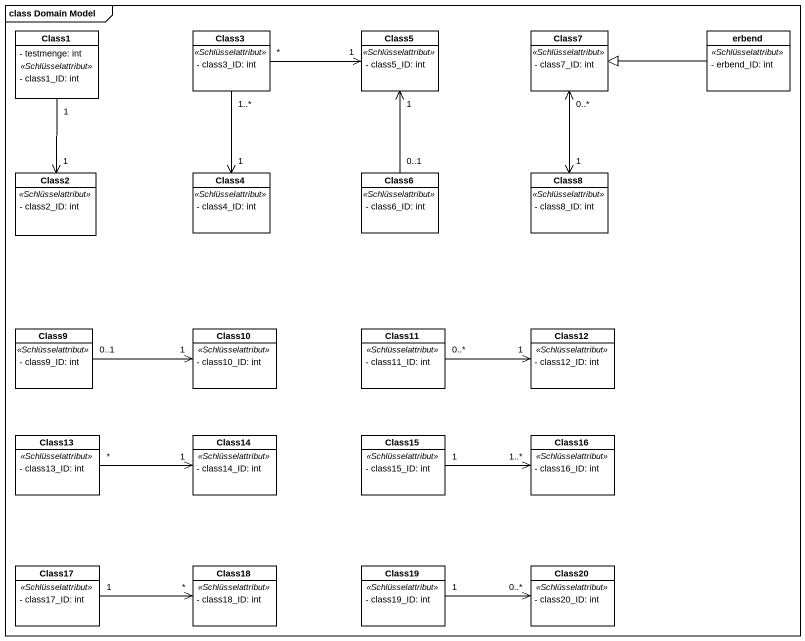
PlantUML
@startuml
mainframe class Domain Model
hide circle
hide empty members
skinparam classAttributeIconSize 0
class Class1 {
  - testmenge: int
  .. <<Schlüsselattribut>> ..
  - class1_ID: int
}
class Class3 {
  .. <<Schlüsselattribut>> ..
  - class3_ID: int
}
class Class5 {
  .. <<Schlüsselattribut>> ..
  - class5_ID: int
}
class Class7 {
  .. <<Schlüsselattribut>> ..
  - class7_ID: int
}
class erbend {
  .. <<Schlüsselattribut>> ..
  - erbend_ID: int
}
class Class2 {
  .. <<Schlüsselattribut>> ..
  - class2_ID: int
}
class Class4 {
  .. <<Schlüsselattribut>> ..
  - class4_ID: int
}
class Class6 {
  .. <<Schlüsselattribut>> ..
  - class6_ID: int
}
class Class8 {
  .. <<Schlüsselattribut>> ..
  - class8_ID: int
}
class Class9 {
  .. <<Schlüsselattribut>> ..
  - class9_ID: int
}
class Class10 {
  .. <<Schlüsselattribut>> ..
  - class10_ID: int
}
class Class11 {
  .. <<Schlüsselattribut>> ..
  - class11_ID: int
}
class Class12 {
  .. <<Schlüsselattribut>> ..
  - class12_ID: int
}
class Class13 {
  .. <<Schlüsselattribut>> ..
  - class13_ID: int
}
class Class14 {
  .. <<Schlüsselattribut>> ..
  - class14_ID: int
}
class Class15 {
  .. <<Schlüsselattribut>> ..
  - class15_ID: int
}
class Class16 {
  .. <<Schlüsselattribut>> ..
  - class16_ID: int
}
class Class17 {
  .. <<Schlüsselattribut>> ..
  - class17_ID: int
}
class Class18 {
  .. <<Schlüsselattribut>> ..
  - class18_ID: int
}
class Class19 {
  .. <<Schlüsselattribut>> ..
  - class19_ID: int
}
class Class20 {
  .. <<Schlüsselattribut>> ..
  - class20_ID: int
}
Class1 "1" --> "1" Class2
Class3 "*" -right-> "1" Class5
Class3 "1..*" --> "1" Class4
Class5 "1" <-- "0..1" Class6
Class7 "0..*" <--> "1" Class8
erbend -left-|> Class7
Class9 "0..1" -right-> "1" Class10
Class11 "0..*" -right-> "1" Class12
Class13 "*" -right-> "1" Class14
Class15 "1" -right-> "1..*" Class16
Class17 "1" -right-> "*" Class18
Class19 "1" -right-> "0..*" Class20
@enduml
